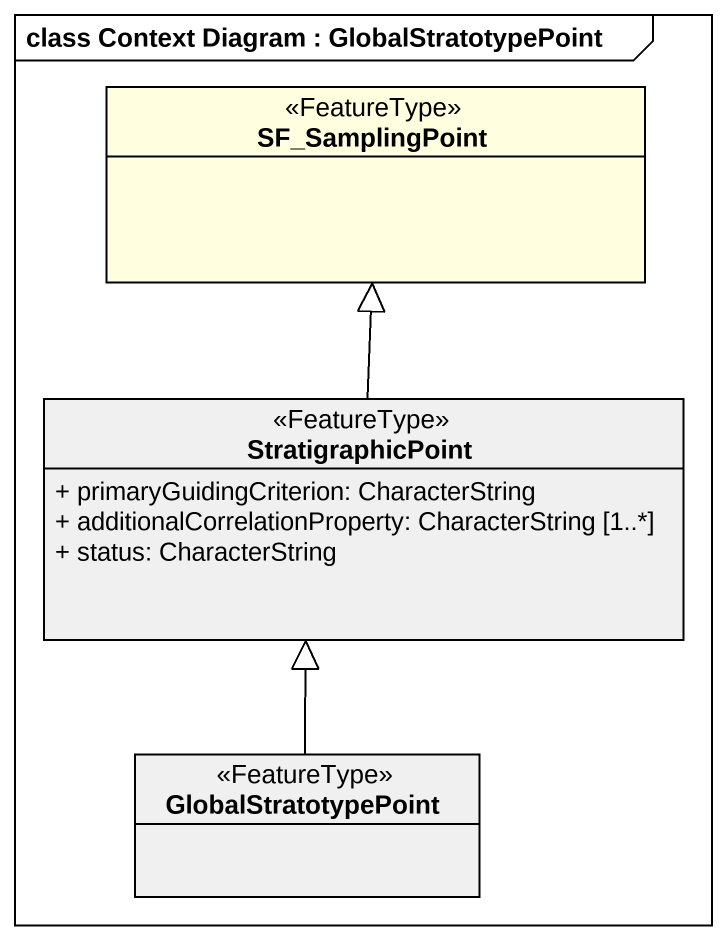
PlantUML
@startuml
mainframe class Context Diagram : GlobalStratotypePoint
hide circle
hide empty members
skinparam classAttributeIconSize 0
class SF_SamplingPoint <<FeatureType>> #FFFFE0
class StratigraphicPoint <<FeatureType>> #F0F0F0 {
  + primaryGuidingCriterion: CharacterString
  + additionalCorrelationProperty: CharacterString [1..*]
  + status: CharacterString
}
class GlobalStratotypePoint <<FeatureType>> #F0F0F0
StratigraphicPoint -up-|> SF_SamplingPoint
GlobalStratotypePoint -up-|> StratigraphicPoint
@enduml
